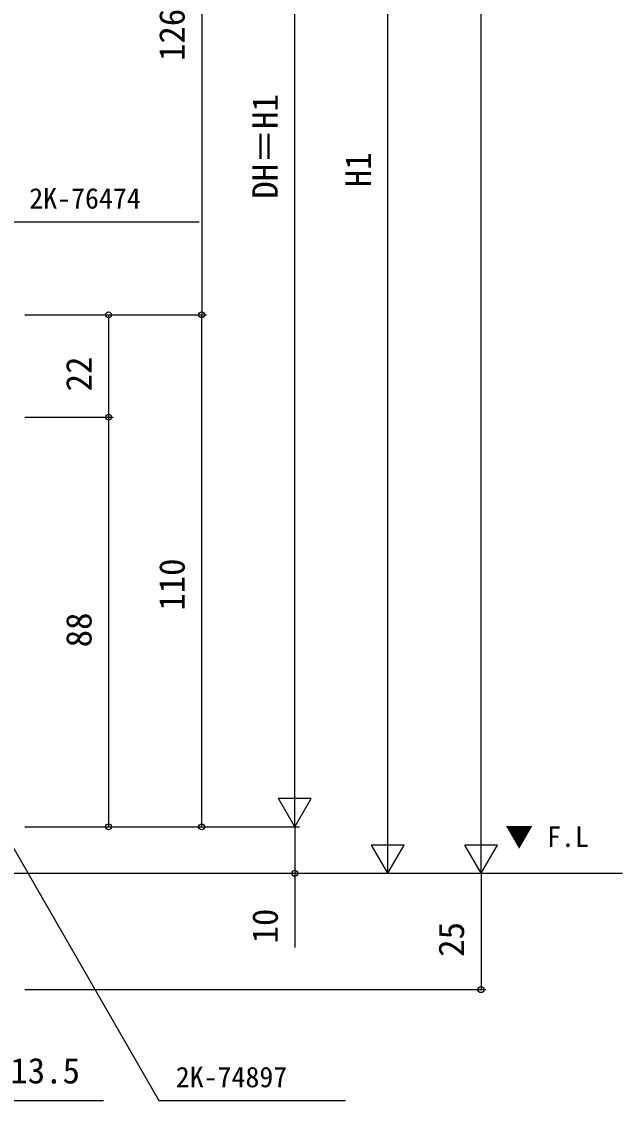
# Model space of a CAD drawing. Units: millimetres, scale not verified. Extents: x -437 to 438, y -681 to 679.
# Drawn here: x -250.4 to -121.3, y -123.6 to 108.2 of the extents above; entities that cross this region are included whole.
import ezdxf
from ezdxf.enums import TextEntityAlignment as Align

# ---------------------------------------------------------------- set-up
doc = ezdxf.new("R2010")
doc.units = ezdxf.units.MM
doc.header["$LTSCALE"] = 4
for name, color, linetype in [('0-1_USER1', 3, 'Continuous'), ('0-3_YKK_12', 2, 'Continuous'), ('0-6_YKK_D', 6, 'Continuous')]:
    doc.layers.add(name, color=color, linetype=linetype)
doc.styles.add('ＭＳ ゴシック', font='')
doc.styles.get('ＭＳ ゴシック').set_extended_font_data('MS Gothic')

msp = doc.modelspace()

# ---------------------------------------------------------------- linework, layer by layer
at = {"layer": '0-3_YKK_12'}
msp.add_line((-272.7, -74.838), (-121.339, -74.838), dxfattribs=at)
at = {"layer": '0-6_YKK_D'}
for p, q in [((-151.7, -67.838), (-151.7, 486.8)), ((-191.7, -57.843), (-191.7, 234.139)), ((-171.7, -67.838), (-171.7, 224.144)), ((-211.7, 171.142), (-211.7, 45.141)), ((-249.7, 45.162), (-230.7, 45.162)), ((-249.7, 45.141), (-210.7, 45.141)), ((-249.7, 45.141), (-210.7, 45.141)), ((-231.7, 45.162), (-231.7, 23.162)), ((-211.7, -64.859), (-211.7, 45.141)), ((-249.7, 23.162), (-230.7, 23.162)), ((-249.7, 23.162), (-230.7, 23.162)), ((-231.7, 23.162), (-231.7, -64.838)), ((-191.7, -64.843), (-191.7, -52.719)), ((-191.7, -64.843), (-195.2, -58.781)), ((-188.2, -58.781), (-195.2, -58.781)), ((-191.7, -64.843), (-188.2, -58.781)), ((-249.7, -64.838), (-230.7, -64.838)), ((-249.7, -64.843), (-190.7, -64.843)), ((-249.7, -64.859), (-190.7, -64.859)), ((-249.7, -64.859), (-210.7, -64.859)), ((-171.7, -74.838), (-171.7, -62.714)), ((-151.7, -74.838), (-151.7, -62.714)), ((-171.7, -74.838), (-175.2, -68.776)), ((-168.2, -68.776), (-175.2, -68.776)), ((-171.7, -74.838), (-168.2, -68.776)), ((-151.7, -74.838), (-155.2, -68.776)), ((-148.2, -68.776), (-155.2, -68.776)), ((-151.7, -74.838), (-148.2, -68.776)), ((-249.7, -74.838), (-170.7, -74.838)), ((-249.7, -74.838), (-150.7, -74.838)), ((-151.7, -74.838), (-151.7, -99.838)), ((-249.7, -99.838), (-150.7, -99.838))]:
    msp.add_line(p, q, dxfattribs=at)
for points in [[(-263.884, 45.157), (-262.609, 47.365), (-252.337, 65.157), (-212.259, 65.157)], [(-260.5, -54.998), (-259.225, -57.206), (-220.873, -123.633), (-180.794, -123.633)], [(-191.7, -64.859), (-191.7, -74.838), (-191.7, -90.763)], [(-269.7, -123.643), (-256.2, -123.643), (-232.775, -123.643)]]:
    msp.add_lwpolyline(points, dxfattribs=at)
for centre in [(-231.7, 45.162), (-211.7, 45.141), (-211.7, 45.141), (-231.7, 23.162), (-231.7, 23.162), (-231.7, -64.838), (-211.7, -64.859), (-191.7, -74.838), (-151.7, -99.838)]:
    msp.add_circle(centre, 0.637, dxfattribs=at)

# ---------------------------------------------------------------- texts
at = {"layer": '0-1_USER1', "style": 'ＭＳ ゴシック'}
msp.add_text('▼ F.L', height=4.399, dxfattribs=at).set_placement((-146.518, -70.495), align=Align.BOTTOM_LEFT)
at = {"layer": '0-6_YKK_D', "style": 'ＭＳ ゴシック'}
for s, p in [('126', (-213.7, 99.683)), ('DH＝H1', (-193.7, 70.101)), ('H1', (-173.7, 72.57)), ('22', (-233.7, 28.707)), ('110', (-213.7, -18.425)), ('88', (-233.7, -26.293)), ('10', (-193.7, -89.914)), ('25', (-153.7, -92.793))]:
    msp.add_text(s, height=5.499, rotation=90, dxfattribs=at).set_placement(p, align=Align.BOTTOM_LEFT)
for s, height, p in [('2K-76474', 4.399, (-248.731, 66.657)), ('13.5', 5.499, (-252.801, -121.643)), ('2K-74897', 4.399, (-217.266, -122.133))]:
    msp.add_text(s, height=height, dxfattribs=at).set_placement(p, align=Align.BOTTOM_LEFT)

doc.saveas('drawing.dxf')
